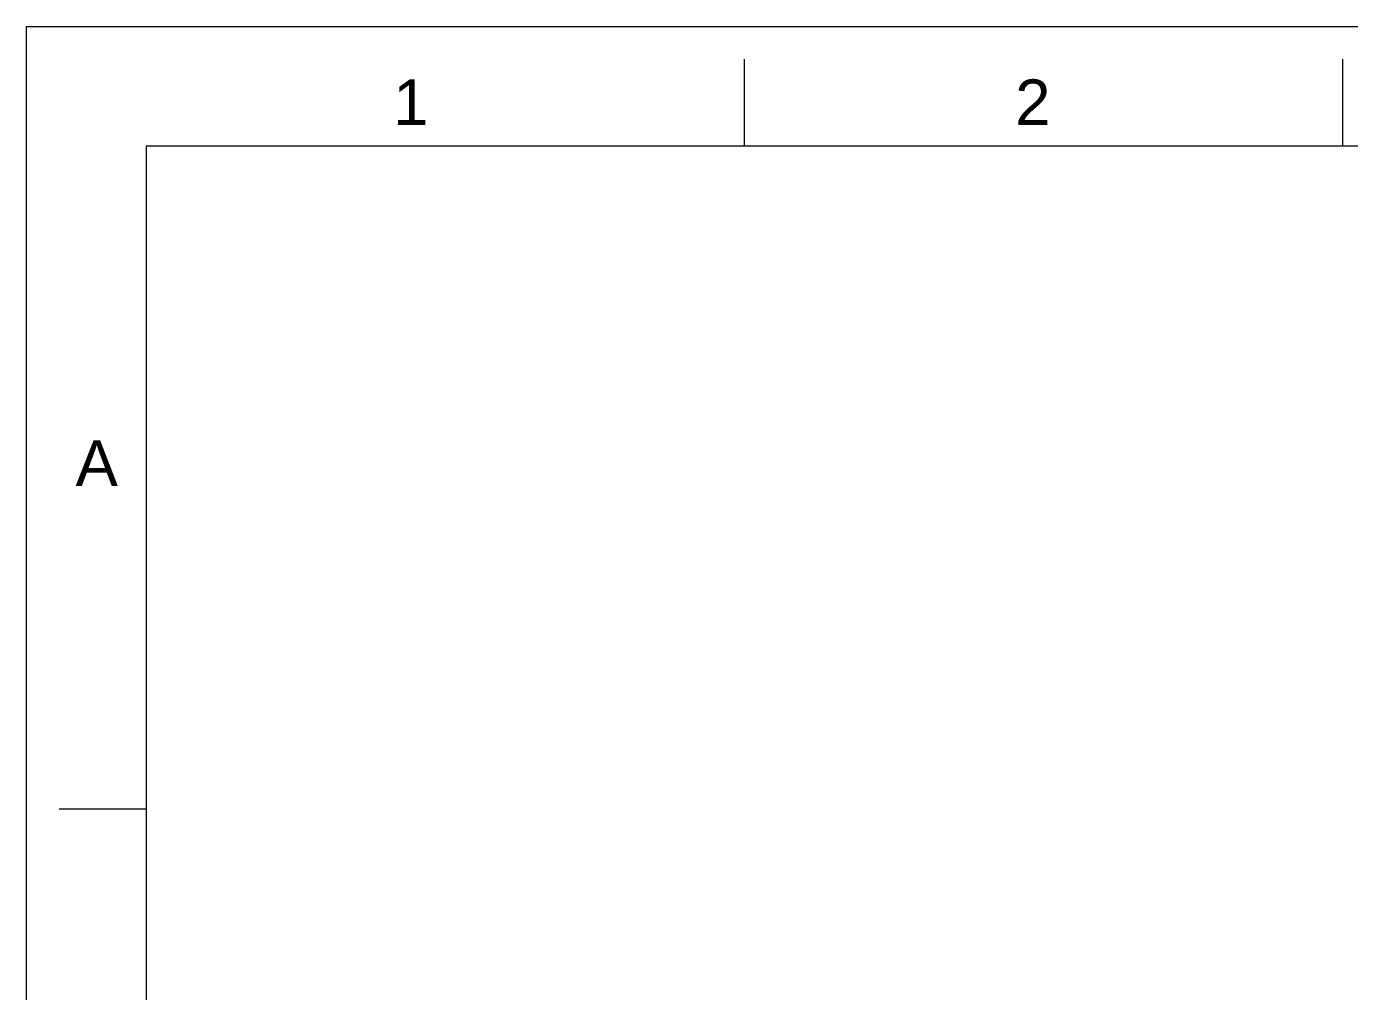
# Model space of a CAD drawing. Header units: millimetres. Extents: x 14295 to 15136, y 4961 to 5556.
# Drawn here: x 14295.3 to 14516.7, y 5394.1 to 5555.6 of the extents above; entities that cross this region are included whole.
import ezdxf

# ---------------------------------------------------------------- set-up
doc = ezdxf.new("R2010")
doc.units = ezdxf.units.MM
doc.layers.add('FORM', color=7, linetype='Continuous', lineweight=13)
doc.styles.get("Standard").update_dxf_attribs({"font": 'arial.ttf'})

msp = doc.modelspace()

# ---------------------------------------------------------------- linework, layer by layer
at = {"layer": 'FORM', "color": 7, "linetype": 'Continuous'}
for p, q in [((14295.33, 4960.85), (14295.33, 5555.56)), ((14295.33, 5555.56), (15136.33, 5555.56)), ((14415.47, 5535.53), (14415.47, 5550.09)), ((14515.59, 5535.53), (14515.59, 5550.09)), ((14315.36, 5535.53), (14315.36, 4980.88)), ((15116.31, 5535.53), (14315.36, 5535.53)), ((14315.36, 5424.6), (14300.8, 5424.6))]:
    msp.add_line(p, q, dxfattribs=at)

# ---------------------------------------------------------------- texts
at = {"layer": 'FORM', "color": 7, "linetype": 'Continuous', "char_height": 7.63, "attachment_point": 5}
for s, insert in [('1', (14359.64, 5542.88)), ('2', (14463.72, 5542.88))]:
    msp.add_mtext_dynamic_manual_height_columns(s, width=50.0595, gutter_width=12.51, heights=[0], dxfattribs=dict(at, insert=insert))
at = {"layer": 'FORM', "insert": (14307.09, 5482.48), "char_height": 7.63, "attachment_point": 5}
msp.add_mtext_dynamic_manual_height_columns('A', width=10.0119, gutter_width=12.51, heights=[0], dxfattribs=at)

doc.saveas('drawing.dxf')
